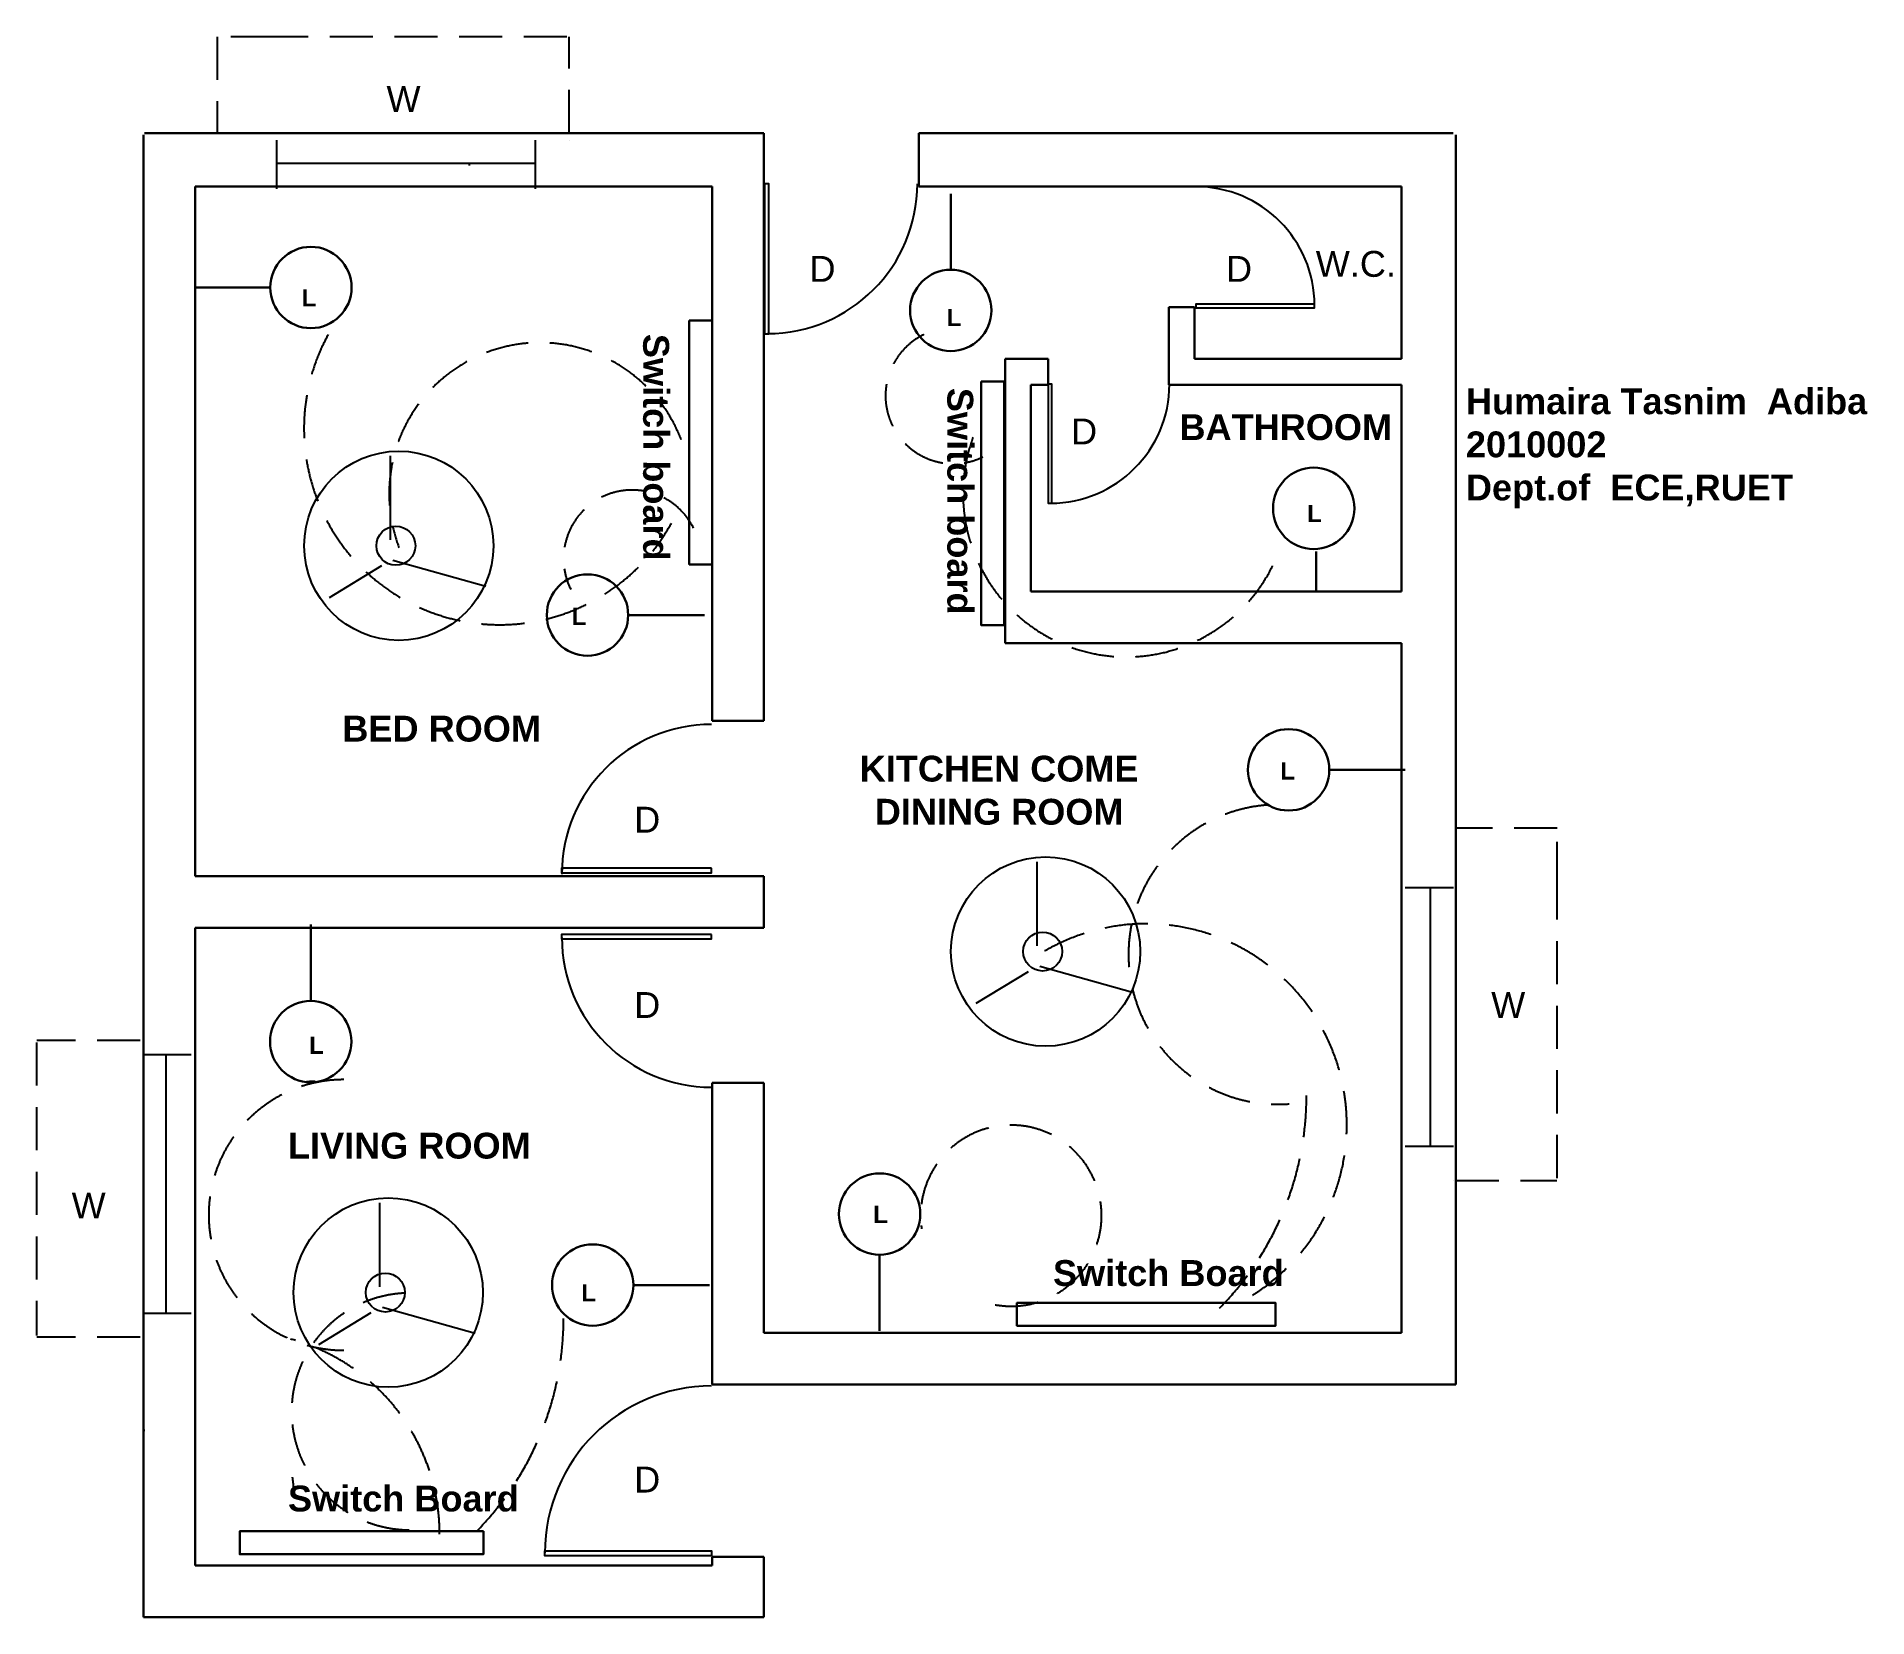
# Model space of a CAD drawing. Header units: inches. Extents: x 1723 to 12347, y 1055 to 10224.
import ezdxf

# ---------------------------------------------------------------- set-up
doc = ezdxf.new("R2010")
doc.units = ezdxf.units.IN
doc.header["$LTSCALE"] = 1000
doc.header["$MEASUREMENT"] = 0
doc.linetypes.add('HIDDEN', pattern=[0.375, 0.25, -0.125])
for name, color, linetype in [('chajja', 181, 'HIDDEN'), ('text', 18, 'Continuous'), ('window', 121, 'Continuous'), ('wires', 141, 'HIDDEN')]:
    doc.layers.add(name, color=color, linetype=linetype)
for name, color, linetype, lineweight in [('E FAN', 10, 'Continuous', 25), ('light', 180, 'Continuous', 30), ('switch board', 51, 'Continuous', 30), ('wall', 210, 'Continuous', 30)]:
    doc.layers.add(name, color=color, linetype=linetype, lineweight=lineweight)
doc.styles.get("Standard").update_dxf_attribs({"font": 'arial.ttf'})

msp = doc.modelspace()

# ---------------------------------------------------------------- linework, layer by layer
at = {"layer": 'chajja'}
for p, q in [((3100, 10224), (2771, 10224)), ((2771, 10224), (2771, 9665)), ((4800, 10224), (3100, 10224)), ((4800, 10224), (4800, 10224)), ((4814, 9665), (4814, 10223)), ((4814, 9623), (4814, 9623)), ((4233, 9489), (4233, 9476)), ((10547, 5632), (9958, 5632)), ((10547, 5303), (10547, 5632)), ((10547, 3603), (10547, 5303)), ((2339, 4517), (2339, 4517)), ((1723, 4390), (1723, 4390)), ((1723, 4390), (1723, 2690)), ((2325, 4401), (1725, 4401)), ((9945, 3589), (9945, 3589)), ((9958, 3589), (10545, 3589)), ((10547, 3603), (10547, 3603)), ((2325, 2681), (1725, 2681)), ((2343, 2141), (2352, 2141))]:
    msp.add_line(p, q, dxfattribs=at)
at = {"layer": 'E FAN'}
for p, q in [((3774, 7793), (3774, 7305)), ((3724, 7154), (3421, 6969)), ((3791, 7187), (4330, 7036)), ((7528, 5438), (7528, 4951)), ((7477, 4800), (7174, 4615)), ((7544, 4833), (8083, 4682)), ((3713, 3460), (3713, 2973)), ((3663, 2821), (3360, 2636)), ((3730, 2855), (4269, 2703))]:
    msp.add_line(p, q, dxfattribs=at)
for centre, radius in [((3825, 7271), 549), ((3808, 7271), 113), ((7578, 4917), 549), ((7561, 4917), 113), ((3764, 2939), 549), ((3747, 2939), 113)]:
    msp.add_circle(centre, radius, dxfattribs=at)
at = {"layer": 'light'}
for p, q in [((7028, 8872), (7028, 9313)), ((3080, 8769), (2638, 8769)), ((9148, 7238), (9148, 7005)), ((5156, 6869), (5598, 6869)), ((9224, 5971), (9665, 5971)), ((3314, 4631), (3314, 5073)), ((6615, 3158), (6615, 2717)), ((5186, 2982), (5627, 2982))]:
    msp.add_line(p, q, dxfattribs=at)
for centre in [(3315, 8769), (7028, 8636), (9134, 7488), (4920, 6869), (8988, 5971), (3314, 4395), (6615, 3394), (4950, 2982)]:
    msp.add_circle(centre, 236, dxfattribs=at)
at = {"layer": 'switch board'}
for points in [[(5510, 8577), (5643, 8577), (5643, 7163), (5510, 7163)], [(7205, 8223), (7337, 8223), (7337, 6810), (7205, 6810)], [(4316, 1554), (4316, 1421), (2902, 1421), (2902, 1554)]]:
    msp.add_lwpolyline(points, close=True, dxfattribs=at)
for points in [[(8825, 2746), (7412, 2746), (7412, 2879), (8825, 2879)], [(7500, 2879), (8913, 2879), (8913, 2746), (7500, 2746)]]:
    msp.add_lwpolyline(points, dxfattribs=at)
at = {"layer": 'wall'}
for p, q in [((2343, 1055), (2343, 9655)), ((5943, 9665), (2349, 9665)), ((5943, 6255), (5943, 9665)), ((9943, 9665), (6843, 9665)), ((6843, 9355), (6843, 9665)), ((9958, 2405), (9958, 9655)), ((2643, 5355), (2643, 9355)), ((5643, 9355), (2643, 9355)), ((5643, 6255), (5643, 9355)), ((9643, 9355), (6843, 9355)), ((9643, 8355), (9643, 9355)), ((8293, 8205), (8293, 8655)), ((8443, 8655), (8293, 8655)), ((8443, 8355), (8443, 8655)), ((7343, 6705), (7343, 8355)), ((7593, 8355), (7343, 8355)), ((7593, 8205), (7593, 8355)), ((9643, 8355), (8443, 8355)), ((7493, 7005), (7493, 8205)), ((7593, 8205), (7493, 8205)), ((9643, 8205), (8293, 8205)), ((9643, 7005), (9643, 8205)), ((9643, 7005), (7493, 7005)), ((9643, 6705), (7343, 6705)), ((9643, 2705), (9643, 6705)), ((5943, 6255), (5643, 6255)), ((5943, 5355), (2643, 5355)), ((5943, 5055), (5943, 5355)), ((5943, 5055), (2643, 5055)), ((2643, 1355), (2643, 5055)), ((5643, 2405), (5643, 4155)), ((5943, 4155), (5643, 4155)), ((5943, 2705), (5943, 4155)), ((9643, 2705), (5943, 2705)), ((9958, 2405), (5643, 2405)), ((5643, 1355), (5643, 1405)), ((5943, 1405), (5643, 1405)), ((5943, 1055), (5943, 1405)), ((5643, 1355), (2643, 1355)), ((2343, 1055), (5943, 1055)), ((5943, 1055), (2349, 1055)), ((2643, 1055), (2643, 1055)), ((5643, 1055), (5643, 1055))]:
    msp.add_line(p, q, dxfattribs=at)
at = {"layer": 'window'}
for p, q in [((3116, 9623), (3116, 9342)), ((4616, 9623), (4616, 9342)), ((4616, 9489), (3116, 9489)), ((9945, 5287), (9665, 5287)), ((9812, 3787), (9812, 5287)), ((2339, 4319), (2620, 4319)), ((2473, 4319), (2473, 2819)), ((9945, 3787), (9665, 3787)), ((2339, 2819), (2620, 2819))]:
    msp.add_line(p, q, dxfattribs=at)
for points in [[(5947, 9371), (5947, 8501), (5973, 8501), (5973, 9371)], [(8450, 8651), (9139, 8651), (9139, 8672), (8450, 8672)], [(7593, 8208), (7593, 7518), (7614, 7518), (7614, 8208)], [(5640, 5400), (4770, 5400), (4770, 5374), (5640, 5374)], [(5640, 5016), (4770, 5016), (4770, 4990), (5640, 4990)], [(5640, 1411), (4672, 1411), (4672, 1440), (5640, 1440)]]:
    msp.add_lwpolyline(points, close=True, dxfattribs=at)
for centre, radius, start, end in [((5965, 9371), 869, 270, 0), ((8450, 8665), 689, 0, 90), ((7607, 8208), 690, 270, 0), ((5640, 5366), 869, 90, 180), ((5640, 4999), 869, 180, 270), ((5640, 1430), 967, 90, 180)]:
    msp.add_arc(centre, radius, start, end, dxfattribs=at)
at = {"layer": 'wires'}
for centre, radius, start, end in [((4411, 7949), 1136, 151.2113, 331.2113), ((4645, 7573), 876, 20.9198, 200.9198), ((7043, 8141), 394, 115.6614, 295.6614), ((8046, 7573), 947, 159.8133, 339.8133), ((5179, 7196), 398, 26.5441, 206.5441), ((8928, 4900), 869, 94.2229, 274.2229), ((8160, 3912), 1166, 302.0659, 122.0659), ((3507, 3389), 785, 90, 270), ((3340, 3504), 659, 90, 94.4782), ((7331, 4082), 1761, 315.4848, 0), ((7378, 3385), 525, 259.8039, 188.37), ((3890, 2249), 687, 92.468, 270), ((3020, 2788), 1761, 315.4848, 0), ((2890, 1538), 1172, 0, 74.8044), ((2921, 1809), 293, 0, 11.7949)]:
    msp.add_arc(centre, radius, start, end, dxfattribs=at)

# ---------------------------------------------------------------- texts
at = {"layer": 'text', "attachment_point": 1}
for s, width, heights, insert, char_height in [('\\pxqc;W', 1783.01, [155], (2961, 9938), 150), ('\\pxqc;D', 1783.01, [155], (5392, 8952), 150), ('\\pxqc;D', 1783.01, [155], (7809, 8952), 150), ('\\pxqc;W.C.', 1783.01, [0], (8487, 8981), 150), ('\\pxqc;{\\fArial|b1|i0|c0|p34;L}', 1783.01, [0], (2413, 8759), 100), ('\\pxqc;{\\fArial|b1|i0|c0|p34;L}', 1783.01, [0], (6155, 8645), 100), ('{\\fArial|b1|i0|c0|p34;Humaira Tasnim  Adiba \\P2010002\\PDept.of  ECE,RUET}', 2521.48, [0], (10017, 8184), 150), ('\\pxqc;D', 1783.01, [155], (6910, 8009), 150), ('\\pxqc;{\\fArial|b1|i0|c0|p34;BATHROOM}', 1783.01, [0], (8080, 8034), 150), ('\\pxqc;{\\fArial|b1|i0|c0|p34;L}', 1783.01, [0], (8247, 7508), 100), ('\\pxqc;{\\fArial|b1|i0|c0|p34;L}', 1783.01, [0], (3979, 6911), 100), ('\\pxqc;{\\fArial|b1|i0|c0|p34;BED ROOM}', 1783.01, [0], (3182, 6285), 150), ('\\pxqc;{\\fArial|b1|i0|c0|p34;KITCHEN COME DINING ROOM}', 1783.01, [0], (6417, 6053), 150), ('\\pxqc;{\\fArial|b1|i0|c0|p34;L}', 1783.01, [0], (8091, 6015), 100), ('\\pxqc;D', 1783.01, [155], (4375, 5757), 150), ('\\pxqc;D', 1783.01, [155], (4375, 4682), 150), ('\\pxqc;W', 1783.01, [155], (9371, 4682), 150), ('\\pxqc;{\\fArial|b1|i0|c0|p34;L}', 1783.01, [0], (2456, 4423), 100), ('\\pxqc;LIVING ROOM', 1580.36, [0], (3352, 4191), 0.2), ('{\\fArial|b1|i0|c0|p34;LIVING ROOM}', 1783.01, [0], (3182, 3866), 150), ('LIVING ROOM', 1466.46, [0], (3337, 3736), 0.2), ('\\pxqc;W', 1783.01, [155], (1134, 3519), 150), ('\\pxqc;{\\fArial|b1|i0|c0|p34;L}', 1783.01, [0], (5729, 3442), 100), ('{\\fArial|b1|i0|c0|p34;Switch Board}', 1783.01, [0], (7621, 3127), 150), ('\\pxqc;{\\fArial|b1|i0|c0|p34;L}', 1783.01, [0], (4035, 2987), 100), ('D', 412.6, [0], (5539, 2062), 0.2), ('\\pxqc;D', 486.28, [0], (5422, 2076), 0.2), ('\\pxqc;D', 1783.01, [155], (4375, 1929), 150), ('D', 427.33, [0], (5510, 2003), 0.2), ('{\\fArial|b1|i0|c0|p34;Switch Board}', 1783.01, [0], (3182, 1819), 150)]:
    msp.add_mtext_dynamic_manual_height_columns(s, width=width, gutter_width=1, heights=heights, dxfattribs=dict(at, insert=insert, char_height=char_height))
at = {"layer": 'text', "char_height": 150, "attachment_point": 1, "rotation": 270}
for insert in [(5393, 8500), (7158, 8187)]:
    msp.add_mtext_dynamic_manual_height_columns('{\\fArial|b1|i0|c0|p34;Switch board}', width=1783.01, gutter_width=1, heights=[0], dxfattribs=dict(at, insert=insert))

doc.saveas('drawing.dxf')
